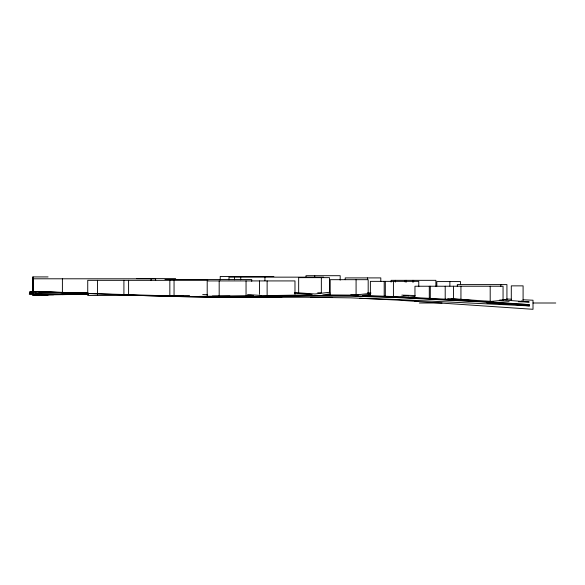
<?xml version="1.0" encoding="UTF-8"?>
<svg xmlns="http://www.w3.org/2000/svg" width="585" height="585" viewBox="0 0 585 585"><rect width="100%" height="100%" fill="white"/><g stroke="black" fill="none" stroke-linecap="round" stroke-linejoin="round"><path stroke-width="0.88" d="M213.898 297.502L305.619 296.017L351.095 296.185L396.572 297.582L521.63 303.893L529.469 304.77L486.932 303.03L512.014 304.295L529.571 305.918L396.572 299.483L359.797 298.277M62.149 294.621L87.955 293.999M509.125 301.655L497.769 302.438L396.572 297.173L351.095 295.637L315.044 295.579M330.02 293.86L322.715 294.92L354.225 295.111L369.296 293.495L367.475 293.399M370.349 294.416L362.554 295.403L399.577 296.785L408.769 295.856L403.431 295.483M414.451 296.471L407.921 297.246L475.715 300.727L447.73 298.65M329.874 292.229L314.935 294.006L294.328 292.522M71.582 292.953L183.734 296.302M415.087 295.527L401.822 295.132M33.272 293.86L29.25 294.036L32.738 294.131M260.135 297.37L281.875 297.056L280.23 297.348M88.225 294.226L32.738 295.111L32.804 276.917L48.065 276.917M252.384 297.443L260.069 297.37M53.608 294.76L42.573 294.789L41.988 294.738L46.23 294.599L35.86 294.131M33.184 292.866L29.411 292.99L32.738 293.122M87.933 293.897L69.374 294.014L77.22 293.421L87.889 293.538M273.882 276.449L220.216 276.449L220.216 280.018M323.695 277.151L228.991 277.151L228.991 279.827M136.619 278.614L175.668 278.614M164.926 279.564L251.733 279.564L251.733 281.348M207.85 280.332L87.735 280.332L87.735 295.491L143.837 295.491M317.714 292.8L321.348 292.8L321.348 277.641M367.438 293.063L371 293.063M88.364 293.955L33.243 293.955L33.243 278.796L155.625 278.796L155.625 280.581M350.729 294.84L358.678 294.84M32.804 295.111L48.065 295.111M151.01 295.491L153.701 295.491M155.493 295.491L189.584 295.491M212.333 296.083L229.927 296.083M388.923 296.522L395.248 296.522M502.566 299.761L506.932 299.761L506.932 284.602L457.316 284.602L457.316 286.387M521.279 301.026L523.092 301.026L523.092 285.86L511.297 285.86L511.297 300.134M414.962 301.392L418.546 301.392M484.877 301.392L493.623 301.392M419.313 303.001L442.055 303.001M533.008 303.001L555.75 303.001M314.094 297.319L332.36 297.355L331.71 297.597M314.884 295.579L214.658 296.983L169.182 296.471L32.738 291.571M310.701 297.312L313.984 297.319M34.705 293.86L59.363 294.292L70.098 293.414L65.542 293.377M199.192 296.405L253.444 295.557L247.382 295.023L250.906 294.774L261.122 295.476L260.281 295.747L308.953 294.884L312.09 294.43L294.357 293.129M37.725 291.747L86.58 293.019L29.645 291.878L36.38 292.017M84.942 293.385L87.67 293.421M61.849 292.493L78.222 292.8M80.774 292.902L88.086 293.063M88.021 293.034L46.259 292.054M202.717 294.562L207.653 294.73M123.698 295.045L214.658 297.516L305.619 297.238L351.095 297.86L396.572 300.046L533.008 309.297L533.008 300.229L523.005 299.754M506.632 298.979L511.18 299.198M518.347 301.75L529.22 301.999L502.844 299.922M367.731 293.173L370.356 293.319M499.714 299.981L503.144 300.171L491.385 301.443L451.101 298.606M503.056 300.5L503.056 286.233L414.962 286.233L414.962 297.823M500.826 284.602L500.826 286.387M490.193 286.233L490.193 301.392M460.943 286.233L460.943 299.608M460.527 284.252L460.527 281.582L436.82 281.582L436.82 286.036M453.507 286.233L453.507 298.716M449.872 281.582L449.872 286.036M445.207 286.233L445.207 299.608M435.876 286.57L435.876 280.325L391.087 280.325L391.087 282.109M430.304 286.233L430.304 298.716M429.295 286.233L429.295 298.716M418.765 286.708L418.765 281.356L370.385 281.356L370.385 295.63M413.624 280.325L413.624 282.109M412.644 280.325L412.644 282.109M406.304 280.325L406.304 282.109M405.186 280.325L405.186 282.109M395.336 280.325L395.336 282.109M393.42 281.356L393.42 296.522M385.325 281.356L385.325 296.522M384.199 281.356L384.199 296.522M380.806 281.473L380.806 277.904L345.208 277.904L345.208 279.688M368.184 293.948L368.184 279.681L330.181 279.681L330.181 294.84M367.438 277.904L367.438 279.688M356.082 279.681L356.082 294.84M340.185 280.164L340.185 275.703L305.999 275.703L305.999 277.487M329.457 291.908L329.457 277.641L298.664 277.641L298.664 292.8M314.723 275.703L314.723 277.487M294.979 294.299L294.979 280.924L207.2 280.924L207.2 296.083M267.126 280.924L267.126 295.191M264.932 277.151L264.932 280.72M259.484 280.924L259.484 294.299M246.044 280.924L246.044 295.191M240.72 277.151L240.72 279.827M234.526 277.151L234.526 279.827M219.178 280.924L219.178 296.083M174.052 280.332L174.052 295.491M169.84 280.332L169.84 295.491M151.098 278.796L151.098 280.581M128.59 280.332L128.59 295.491M123.91 280.332L123.91 295.491M97.541 280.332L97.541 295.491M62.398 278.796L62.398 293.955M33.411 278.796L33.411 293.955M33.031 276.917L33.031 295.111M56.094 294.555L53.835 294.496L56.094 294.555"/></g></svg>
